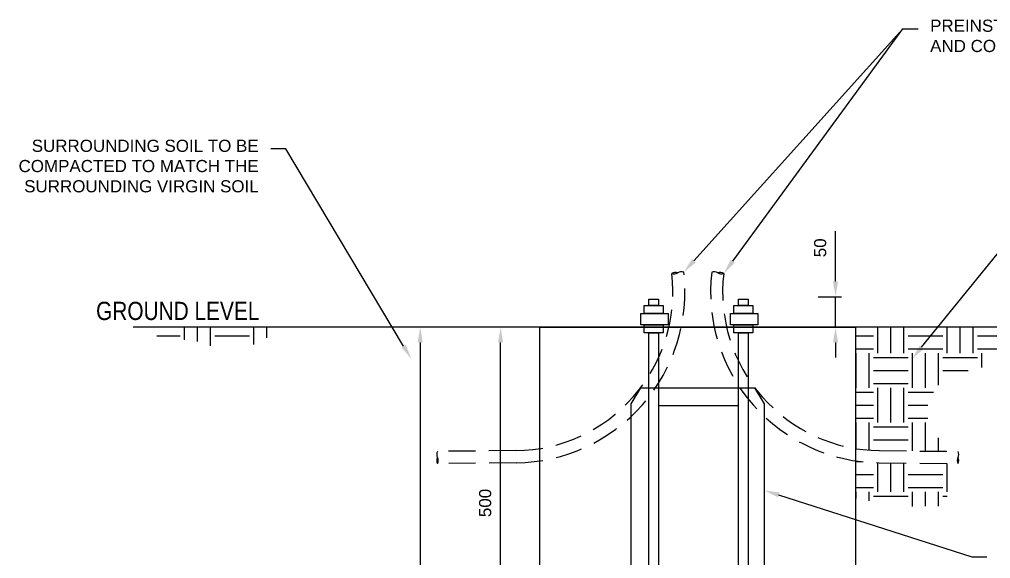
# Paper-space layout 'Retic (5)' of a CAD drawing. Header units: metres. Extents: x -9 to 795, y -5 to 571.
# Drawn here: x 538.5 to 698.6, y 305.3 to 394.1 of the extents above; entities that cross this region are included whole.
import ezdxf

# ---------------------------------------------------------------- set-up
doc = ezdxf.new("R2010")
doc.units = ezdxf.units.M
doc.header["$LTSCALE"] = 0.7
doc.linetypes.add('HIDDEN', pattern=[9.525, 6.35, -3.175])
doc.layers.get('0').update_dxf_attribs({"color": 6})
doc.styles.add('ARIAL', font='arial.ttf', dxfattribs={"height": 2})
doc.styles.add('ARIAL NARROW', font='ARIALN.TTF')

psp = doc.layouts.new('Retic (5)')

# ---------------------------------------------------------------- linework, layer by layer
at = {"color": 7}
for p, q in [((684.13, 392.52), (686.63, 392.52)), ((582.45, 372.75), (579.95, 372.75)), ((673.04, 350.9), (673.04, 359.23)), ((670.18, 348.4), (674.04, 348.4)), ((673.04, 343.4), (673.04, 348.4)), ((610.76, 343.4), (603.57, 343.4)), ((623.32, 343.4), (616.83, 343.4)), ((670.18, 343.4), (674.04, 343.4)), ((604.57, 340.9), (604.57, 250.9)), ((617.83, 295.9), (617.83, 340.9)), ((673.04, 340.9), (673.04, 338.4)), ((695.49, 305.57), (697.99, 305.57))]:
    psp.add_line(p, q, dxfattribs=at)
at = {"color": 2}
for p, q in [((642.27, 348.02), (643.85, 348.02)), ((642.27, 346.97), (642.27, 348.02)), ((643.85, 348.02), (643.85, 346.97)), ((657.05, 348.02), (658.63, 348.02)), ((657.05, 346.97), (657.05, 348.02)), ((658.63, 348.02), (658.63, 346.97)), ((641.48, 346.97), (644.64, 346.97)), ((641.48, 345.65), (641.48, 346.97)), ((643.85, 346.97), (642.27, 346.97)), ((644.64, 346.97), (644.64, 345.65)), ((656.26, 346.97), (659.43, 346.97)), ((656.26, 345.65), (656.26, 346.97)), ((658.63, 346.97), (657.05, 346.97)), ((659.43, 346.97), (659.43, 345.65)), ((640.95, 345.65), (645.44, 345.65)), ((640.95, 343.81), (640.95, 345.65)), ((644.64, 345.65), (641.48, 345.65)), ((645.44, 345.65), (645.44, 343.81)), ((655.73, 345.65), (660.22, 345.65)), ((655.73, 343.81), (655.73, 345.65)), ((659.43, 345.65), (656.26, 345.65)), ((660.22, 345.65), (660.22, 343.81)), ((645.44, 343.81), (640.95, 343.81)), ((641.48, 343.81), (644.64, 343.81)), ((641.48, 342.49), (641.48, 343.81)), ((644.64, 343.81), (644.64, 342.49)), ((660.22, 343.81), (655.73, 343.81)), ((656.26, 343.81), (659.43, 343.81)), ((656.26, 342.49), (656.26, 343.81)), ((659.43, 343.81), (659.43, 342.49)), ((644.64, 342.49), (641.48, 342.49)), ((642.27, 241.55), (642.27, 342.49)), ((642.27, 342.49), (643.85, 342.49)), ((643.85, 342.49), (643.85, 241.55)), ((659.43, 342.49), (656.26, 342.49)), ((657.05, 241.55), (657.05, 342.49)), ((657.05, 342.49), (658.63, 342.49)), ((658.63, 342.49), (658.63, 241.55)), ((639.36, 330.76), (640.95, 333.39)), ((640.95, 333.39), (659.69, 333.39)), ((659.69, 333.39), (661.27, 330.76)), ((639.36, 269.13), (639.36, 330.76)), ((643.85, 330.49), (657.05, 330.49)), ((661.27, 330.76), (661.27, 269.13))]:
    psp.add_line(p, q, dxfattribs=at)
at = {"color": 8}
psp.add_line((744.44, 343.4), (557.28, 343.4), dxfattribs=at)
at = {"color": 252}
for p, q in [((565.72, 341.3), (565.72, 343.4)), ((567.86, 341.03), (567.86, 343.4)), ((570, 340.34), (570, 343.4)), ((577.15, 340.57), (577.15, 343.4)), ((579.29, 341.65), (579.29, 343.4)), ((680.02, 339.13), (680.02, 343.4)), ((682.16, 339.13), (682.16, 343.4)), ((684.3, 339.13), (684.3, 343.4)), ((691.45, 339.13), (691.45, 343.4)), ((693.59, 339.13), (693.59, 343.4)), ((695.73, 339.13), (695.73, 343.4)), ((561.17, 341.98), (565, 341.98)), ((570.72, 341.98), (576.43, 341.98)), ((676.32, 341.98), (679.3, 341.98)), ((685.02, 341.98), (690.73, 341.98)), ((696.45, 341.98), (702.16, 341.98)), ((676.32, 339.84), (679.3, 339.84)), ((685.02, 339.84), (690.73, 339.84)), ((696.45, 339.84), (702.16, 339.84)), ((676.44, 333.41), (676.44, 339.13)), ((678.59, 333.41), (678.59, 339.13)), ((679.3, 338.41), (685.02, 338.41)), ((685.73, 333.41), (685.73, 339.13)), ((687.87, 333.41), (687.87, 339.13)), ((690.02, 333.83), (690.02, 339.13)), ((690.73, 338.41), (696.45, 338.41)), ((697.16, 336.75), (697.16, 339.13)), ((679.3, 336.27), (685.02, 336.27)), ((690.73, 336.27), (694.88, 336.27)), ((679.3, 334.12), (685.02, 334.12)), ((680.02, 327.7), (680.02, 333.41)), ((682.16, 327.7), (682.16, 333.41)), ((684.3, 327.7), (684.3, 333.41)), ((676.32, 332.7), (679.3, 332.7)), ((685.02, 332.7), (689.19, 332.7)), ((676.32, 330.55), (679.3, 330.55)), ((685.02, 330.55), (688.27, 330.55)), ((676.32, 328.41), (679.3, 328.41)), ((685.02, 328.41), (688.23, 328.41)), ((676.44, 323.4), (676.44, 327.7)), ((678.59, 323.15), (678.59, 327.7)), ((679.3, 326.98), (685.02, 326.98)), ((685.73, 323.02), (685.73, 327.7)), ((687.87, 323), (687.87, 327.7)), ((690.02, 322.97), (690.02, 325.16)), ((679.3, 324.84), (685.02, 324.84)), ((676.32, 321.27), (677.32, 321.27)), ((680.02, 316.27), (680.02, 321.08)), ((682.16, 316.27), (682.16, 321.06)), ((684.3, 316.27), (684.3, 321.04)), ((691.45, 316.27), (691.45, 320.96)), ((676.32, 319.12), (679.3, 319.12)), ((685.02, 319.12), (690.73, 319.12)), ((676.32, 316.98), (679.3, 316.98)), ((685.02, 316.98), (690.73, 316.98)), ((676.44, 315.19), (676.44, 316.27)), ((678.59, 314.78), (678.59, 316.27)), ((679.3, 315.55), (685.02, 315.55)), ((685.73, 313.86), (685.73, 316.27)), ((687.87, 313.91), (687.87, 316.27)), ((690.02, 313.95), (690.02, 316.27)), ((690.73, 315.55), (691.45, 315.55))]:
    psp.add_line(p, q, dxfattribs=at)
at = {"color": 3}
for p, q in [((624.32, 248.4), (624.32, 343.4)), ((624.32, 343.4), (676.32, 343.4)), ((676.32, 343.4), (676.32, 248.4))]:
    psp.add_line(p, q, dxfattribs=at)
psp.add_line((666.01, 343.4), (675.38, 343.4))
at = {"linetype": 'HIDDEN'}
for p, q in [((620.36, 323.08), (607.41, 322.94)), ((680.28, 323.08), (693.23, 322.94)), ((620.38, 321.08), (607.43, 320.94)), ((680.25, 321.08), (693.21, 320.94))]:
    psp.add_line(p, q, dxfattribs=at)
at = {"color": 7}
for points in [[(649.69, 354.32), (684.13, 392.52)], [(656.09, 354.25), (684.13, 392.52)], [(601.84, 340.29), (582.45, 372.75)], [(687.23, 340.09), (713.57, 372.5)], [(663.65, 315.77), (695.49, 305.57)]]:
    psp.add_lwpolyline(points, dxfattribs=at)
at = {"linetype": 'HIDDEN'}
for centre, radius, start, end in [((620.08, 349.2), 26.13, 270.6278, 6.6562), ((620.08, 349.2), 28.13, 270.6278, 6.6562), ((680.56, 349.2), 28.13, 173.3438, 269.3722), ((680.56, 349.2), 26.13, 173.3438, 269.3722)]:
    psp.add_arc(centre, radius, start, end, dxfattribs=at)
for centre, start, end in [((646.63, 351.39), 67.707, 125.6054), ((646.42, 353.19), 247.707, 305.6054), ((647.62, 351.51), 67.707, 125.6054), ((653.02, 351.51), 54.3946, 112.293), ((654.01, 351.39), 54.3946, 112.293), ((654.22, 353.19), 234.3946, 292.293), ((608.32, 322.45), 151.6786, 209.577), ((608.33, 321.45), 151.6786, 209.577), ((606.52, 321.43), 331.6786, 29.577), ((694.12, 321.43), 150.423, 208.3214), ((692.31, 321.45), 330.423, 28.3214), ((692.32, 322.45), 330.423, 28.3214)]:
    psp.add_arc(centre, 1.03, start, end)
at = {"color": 7}
for points in [[(650, 354.04), (648.01, 352.46), (649.38, 354.6)], [(656.43, 354), (654.61, 352.23), (655.75, 354.5)], [(672.62, 350.9), (673.45, 350.9), (673.04, 348.4)], [(604.16, 340.9), (604.99, 340.9), (604.57, 343.4)], [(617.41, 340.9), (618.24, 340.9), (617.83, 343.4)], [(672.62, 340.9), (673.45, 340.9), (673.04, 343.4)], [(602.2, 340.51), (603.12, 338.15), (601.48, 340.08)], [(687.55, 339.82), (685.65, 338.15), (686.91, 340.35)], [(663.53, 315.38), (661.27, 316.54), (663.78, 316.17)]]:
    psp.add_solid(points, dxfattribs=at)

# ---------------------------------------------------------------- texts
at = {"color": 2, "style": 'ARIAL NARROW'}
psp.add_text('GROUND LEVEL', height=3, dxfattribs=at).set_placement((551.15, 344.58))
at = {"color": 2, "char_height": 2, "width": 51.983, "style": 'ARIAL'}
for s, insert, attachment_point in [('PREINSTALL 50mm PVC SL CONDUIT AND CONCRETE FILLED TO TOP', (688.63, 394.04), 1), ('SURROUNDING SOIL TO BE COMPACTED TO MATCH THE SURROUNDING VIRGIN SOIL', (577.95, 374.27), 3)]:
    psp.add_mtext(s, dxfattribs=dict(at, insert=insert, attachment_point=attachment_point))
at = {"color": 2, "insert": (615.29, 314.45), "char_height": 2, "attachment_point": 5, "rotation": 90, "style": 'ARIAL', "bg_fill": 3, "box_fill_scale": 1.1, "bg_fill_color": 256, "bg_fill_true_color": 13158600, "bg_fill_transparency": 0}
psp.add_mtext('500', dxfattribs=at)

# ---------------------------------------------------------------- next in the draw order: texts
at = {"color": 2, "insert": (670.51, 356.47), "char_height": 2, "attachment_point": 5, "rotation": 90, "style": 'ARIAL', "bg_fill": 3, "box_fill_scale": 1.1, "bg_fill_color": 256, "bg_fill_true_color": 13158600, "bg_fill_transparency": 0}
psp.add_mtext('50', dxfattribs=at)

doc.saveas('drawing.dxf')
